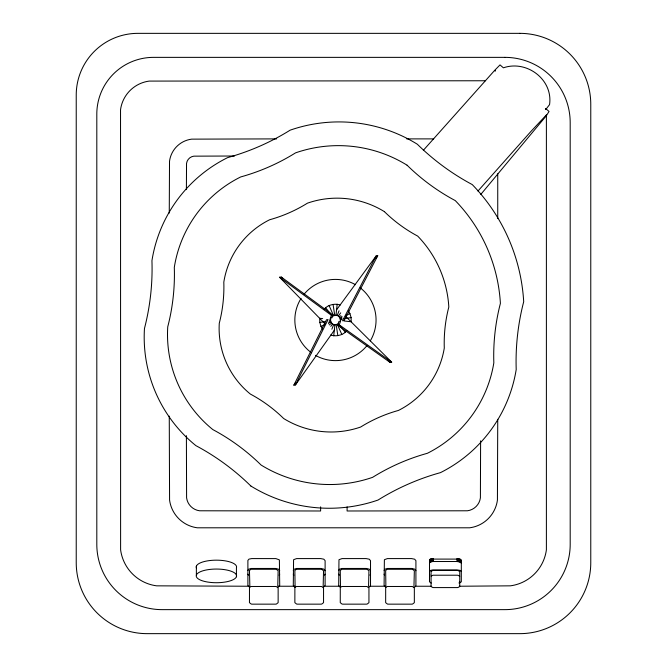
<?xml version="1.0" encoding="UTF-8"?>
<svg xmlns="http://www.w3.org/2000/svg" width="667" height="667" viewBox="0 0 667 667"><rect width="100%" height="100%" fill="white"/><g stroke="black" fill="none" stroke-linecap="round" stroke-linejoin="round"><path stroke-width="1" d="M330.699 335.017L333.717 335.759L334.909 324.896L338.519 323.845M332.383 316.183L335.993 315.132L337.185 304.277L340.203 305.011M247.891 570.435L248.674 569.226L251.201 568.467L275.321 568.451L278.431 569.118L279.715 570.735M293.288 570.435L294.08 569.226L296.607 568.467L320.727 568.451L323.828 569.118L325.112 570.735M338.686 570.435L339.478 569.226L342.004 568.467L366.125 568.451L369.226 569.118L370.518 570.735M384.092 570.435L384.876 569.226L387.41 568.467L411.531 568.451L414.632 569.118L415.916 570.735M279.715 574.154L279.123 575.196M325.112 574.154L324.529 575.196M370.518 574.154L369.927 575.196M495.156 71.236L495.273 70.385M545.473 109.338L545.589 108.479L549.033 111.447L546.448 115.608L480.799 194.414M546.448 115.608L546.565 114.757L530.865 131.516L477.964 191.045M429.49 562.898L430.607 561.914L432.808 561.522L456.928 561.514L460.03 561.981L461.314 563.106M429.49 571.286L430.282 570.443L432.808 569.91L456.928 569.901L460.03 570.368L461.314 571.494M431.065 576.046L433.016 575.221L456.878 575.212A2.268 0.609 0 0 1 458.004 575.296L459.746 576.255M459.746 581.799L459.163 582.441M341.946 316.358L339.32 324.887L337.635 325.121L338.953 321.427M328.606 323.778L331.366 315.291L333.041 315.082L332.016 317.834M340.028 321.802C341.212 318.926 339.086 315.416 335.993 315.132M331.866 329.215L333.667 324.587L334.909 324.896M337.235 315.441L339.036 310.814M293.864 385.159L326.497 319.776L328.072 319.568L295.439 384.951L293.864 385.159L295.673 382.616M376.163 255.911L342.53 320.785L344.097 320.602L377.739 255.728L376.163 255.911L336.727 309.596M331.491 317.108C329.606 319.585 330.749 323.512 333.667 324.587M295.439 384.951L334.642 329.823M375.888 258.246L377.739 255.728M330.782 326.371L332.541 323.97M338.361 316.058L340.712 312.856M545.806 109.446L549.558 104.619C553.201 79.598 526.78 59.738 503.393 67.817L500.017 64.899L494.672 70.352L423.353 150.3M277.764 586.21L278.139 570.76L276.405 569.385A2.201 0.817 0 0 0 275.271 569.268L251.751 569.268A1.768 0.659 0 0 0 250.842 569.36L249.458 570.46L249.842 586.21M323.161 586.21L323.545 570.76L321.802 569.385A2.201 0.817 0 0 0 320.677 569.268L297.157 569.268A1.768 0.659 0 0 0 296.248 569.36L294.864 570.46L295.081 586.035M368.559 586.21L368.943 570.76L367.2 569.385A2.201 0.817 0 0 0 366.075 569.268L342.555 569.268A1.768 0.659 0 0 0 341.646 569.36L340.262 570.46L340.478 586.035M413.965 586.21L414.34 570.76L412.606 569.385A2.201 0.817 0 0 0 411.472 569.268L387.961 569.268A1.768 0.659 0 0 0 387.052 569.36L385.659 570.46L385.876 586.035M324.12 309.146C327.322 305.469 332.416 303.927 337.185 304.277M333.717 335.759C338.486 336.101 343.58 334.567 346.782 330.882M329.29 324.946L331.616 323.086M339.286 316.942L340.837 315.699M277.997 587.285L279.715 585.476L279.381 559.871L275.896 558.604L251.701 558.587L249.008 559.113L247.891 560.397L247.891 585.476L249.6 587.285M323.395 587.285L325.112 585.476L325.112 560.672L323.828 559.196L320.727 558.587L296.607 558.596L293.58 559.705L293.288 585.476L295.006 587.285M322.553 329.031L320.952 326.38L324.587 324.787M329.139 322.786L330.957 321.986M339.945 318.042L341.762 317.242M346.315 315.249L349.95 313.648L348.349 310.997M368.317 587.452L369.927 586.618L370.518 585.476L370.518 560.672L369.226 559.196L366.125 558.587L342.004 558.596L338.978 559.705L338.686 585.476L340.403 587.285M413.723 587.452L415.324 586.618L415.916 585.476L415.916 560.672L414.632 559.196L411.531 558.587L387.41 558.596L384.384 559.705L384.092 585.476L385.809 587.285M459.121 583.2L461.314 581.816L461.314 560.188M320.952 326.38L319.793 322.411L325.688 321.511M340.303 319.276L342.271 318.976M344.23 318.676L351.109 317.617L349.95 313.648M337.635 325.121L390.02 362.364L391.696 362.139L345.531 316.275M325.021 323.812L279.565 277.239L281.249 277.038L333.041 315.082M485.409 80.757L149.216 81.091A33.317 33.317 0 0 0 120.535 109.772L120.61 549.825A41.838 41.838 0 0 0 156.628 585.834L249.216 586.243M276.663 138.886L191.604 139.145A25.654 25.654 0 0 0 169.518 161.231L169.26 213.065M406.662 138.886L433.7 138.886M234.492 156.011L193.847 156.161A8.488 8.488 0 0 0 186.535 163.465L186.393 189.628M278.356 586.243L294.997 586.243M324.137 586.243L339.745 586.243M369.918 586.243L385.526 586.243M415.699 586.243L431.307 586.243M459.405 586.243L510.372 585.834A41.838 41.838 0 0 0 546.39 549.825L546.39 117.175A41.838 41.838 0 0 0 546.115 115.374M322.67 318.601L319.71 318.276L319.793 322.411M344.28 320.994L351.192 321.752L351.109 317.617M431.207 583.083L429.49 581.816L429.523 560.605L429.998 559.955L432.808 559.096L457.504 559.096L460.413 559.871L461.314 561.097M339.32 324.887L391.696 362.139M279.565 277.239L331.366 315.291M339.278 575.196L338.686 574.154M293.872 575.196L293.288 574.154M248.474 575.196L247.891 574.154M387.819 360.18L390.02 362.364M281.249 277.038L282.691 278.514M325.546 307.654L330.515 313.857M340.387 326.171L345.356 332.374M429.823 574.879L429.49 574.12M384.425 574.954L384.092 574.154M329.089 305.511L333.475 315.516M337.427 324.512L341.821 334.517M333.058 304.36L334.709 315.166M336.193 324.871L337.844 335.668M497.74 173.804L497.74 218.543M497.74 419.326L497.424 500.067A32.216 32.216 0 0 1 469.693 527.797L197.307 527.797A32.216 32.216 0 0 1 169.576 500.067L169.26 416.133M480.607 440.862L480.407 497.824A15.049 15.049 0 0 1 467.45 510.78L347.098 510.989L347.098 506.853M461.164 560.747L461.281 562.898M460.98 559.58L460.98 562.498M460.73 560.363L460.73 562.306M460.413 559.221L460.413 562.131M460.03 559.063L460.03 561.981M459.596 558.921L459.596 561.839M459.121 558.804L459.121 561.722M458.604 558.713L458.604 561.631M458.062 558.646L458.062 561.564M457.504 558.604L457.504 561.522M456.928 558.596L456.928 561.514M433.308 558.596L433.308 561.514M432.808 558.604L432.808 561.522M432.316 558.646L432.316 561.556M431.849 558.704L431.849 561.614M431.399 558.779L431.399 561.697M430.982 558.879L430.982 561.797M430.607 559.004L430.607 561.914M430.282 559.138L430.282 562.056M429.998 559.288L429.998 562.206M429.781 560.422L429.781 562.364M429.623 559.621L429.623 562.539M320.619 506.862L320.619 510.989L199.55 510.78A15.049 15.049 0 0 1 186.593 497.824L186.393 435.684M236.426 576.73A20.177 6.837 0 0 0 208.538 569.593A20.177 6.837 0 0 0 204.235 581.341A20.177 6.837 0 0 0 236.426 576.73L236.426 567.85A20.177 6.837 0 0 0 216.25 560.172A20.177 6.837 0 0 0 196.415 567.951M196.373 566.166L196.373 575.046M360.255 287.861A40.612 40.612 0 0 1 370.31 340.845M367.008 345.581A40.612 40.612 0 0 1 315.466 355.361M311.414 352.743A40.612 40.612 0 0 1 301.1 298.357M303.894 294.455A40.612 40.612 0 0 1 355.436 284.667M249.483 587.494L249.458 602.66L251.201 604.035A2.201 0.817 0 0 0 252.326 604.152L275.271 604.152A2.201 0.817 0 0 0 276.405 604.035L278.139 602.66L278.139 587.969L276.405 586.593A2.201 0.817 0 0 0 275.271 586.476L251.751 586.476A1.768 0.659 0 0 0 250.842 586.568L249.483 587.494M294.881 587.494L294.864 602.66L296.598 604.035A2.201 0.817 0 0 0 297.724 604.152L320.677 604.152A2.201 0.817 0 0 0 321.802 604.035L323.545 602.66L323.545 587.969L321.802 586.593A2.201 0.817 0 0 0 320.677 586.476L297.157 586.476A1.768 0.659 0 0 0 296.248 586.568L294.881 587.494M340.287 587.494L340.262 602.66L342.004 604.035A2.201 0.817 0 0 0 343.13 604.152L366.075 604.152A2.201 0.817 0 0 0 367.2 604.035L368.943 602.66L368.943 587.969L367.2 586.593A2.201 0.817 0 0 0 366.075 586.476L342.555 586.476A1.768 0.659 0 0 0 341.646 586.568L340.287 587.494M385.684 587.494L385.659 602.66L387.402 604.035A2.201 0.817 0 0 0 388.527 604.152L411.472 604.152A2.201 0.817 0 0 0 412.606 604.035L414.34 602.66L414.34 587.969L412.606 586.593A2.201 0.817 0 0 0 411.472 586.476L387.961 586.476A1.768 0.659 0 0 0 387.052 586.568L385.684 587.494M431.082 571.185L431.065 586.543L432.8 587.51A2.268 0.609 0 0 0 433.934 587.585L456.878 587.585A2.268 0.609 0 0 0 458.004 587.51L459.746 586.543L459.746 571.519L458.004 570.552A2.268 0.609 0 0 0 456.878 570.468L433.016 570.477L431.082 571.185M519.818 33.35L137.919 33.35A61.689 61.689 0 0 0 76.23 95.039L76.23 562.698A70.952 70.952 0 0 0 147.182 633.65L519.818 633.65A70.952 70.952 0 0 0 590.77 562.698L590.77 104.302A70.952 70.952 0 0 0 519.818 33.35M504.911 57.362L153.568 57.362A56.753 56.753 0 0 0 96.807 114.115L96.807 544.364A65.274 65.274 0 0 0 162.089 609.638L504.911 609.638A65.274 65.274 0 0 0 570.193 544.364L570.193 122.636A65.274 65.274 0 0 0 504.911 57.362M407.078 165.199A209.071 209.071 0 0 0 455.286 200.609A161.106 161.106 0 0 1 500.4 303.377A209.071 209.071 0 0 0 493.83 362.831A123.087 123.087 0 0 1 427.389 453.285A209.071 209.071 0 0 0 372.62 477.33A130.882 130.882 0 0 1 261.064 465.016A209.071 209.071 0 0 0 212.848 429.598A122.461 122.461 0 0 1 167.742 326.83A209.071 209.071 0 0 0 174.304 267.375A122.003 122.003 0 0 1 240.745 176.922A209.071 209.071 0 0 0 295.523 152.876A130.44 130.44 0 0 1 407.078 165.199M384.425 211.656A144.264 144.264 0 0 0 417.692 236.093A111.164 111.164 0 0 1 448.816 307.003A144.264 144.264 0 0 0 444.289 348.024A84.934 84.934 0 0 1 398.441 410.438A144.264 144.264 0 0 0 360.647 427.03A90.312 90.312 0 0 1 283.675 418.526A144.264 144.264 0 0 0 250.408 394.097A84.501 84.501 0 0 1 219.285 323.187A144.264 144.264 0 0 0 223.812 282.158A84.184 84.184 0 0 1 269.66 219.743A144.264 144.264 0 0 0 307.454 203.16A90.003 90.003 0 0 1 384.425 211.656M250.85 486.01A238.344 238.344 0 0 0 195.89 445.639A139.611 139.611 0 0 1 144.464 328.481A238.344 238.344 0 0 0 151.943 260.697A139.078 139.078 0 0 1 227.689 157.587A238.344 238.344 0 0 0 290.128 130.173A148.708 148.708 0 0 1 417.309 144.214A238.344 238.344 0 0 0 472.261 184.584A183.667 183.667 0 0 1 523.695 301.742A238.344 238.344 0 0 0 516.208 369.518A140.32 140.32 0 0 1 440.462 472.636A238.344 238.344 0 0 0 378.022 500.05A149.208 149.208 0 0 1 250.85 486.01"/></g></svg>
